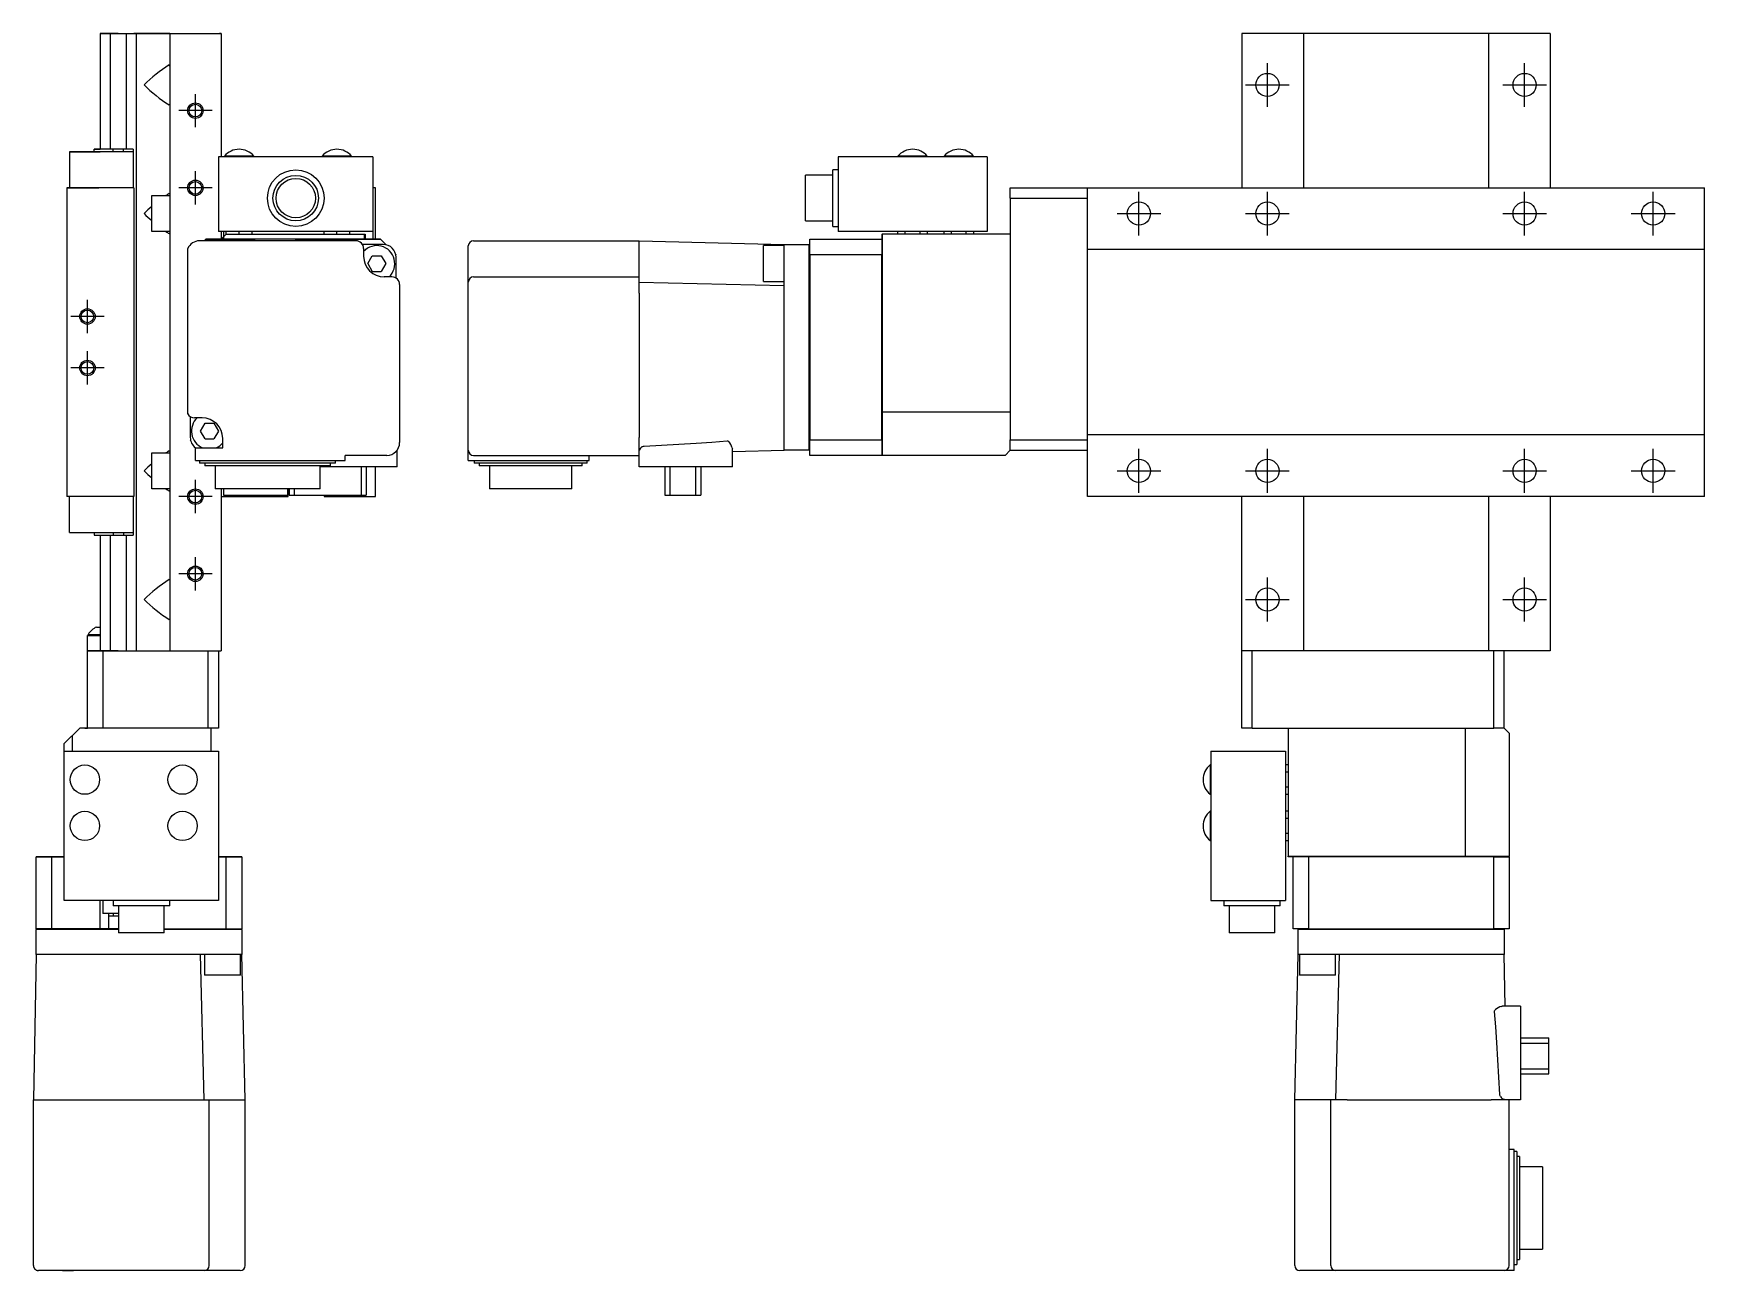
# Model space of a CAD drawing. Extents: x 0 to 668, y -8 to 421.
# Drawn here: x 342.7 to 667.7, y 94.9 to 335.3 of the extents above; entities that cross this region are included whole.
import ezdxf

# ---------------------------------------------------------------- set-up
doc = ezdxf.new("R2010")
doc.units = 0
doc.header["$LTSCALE"] = 0.5
doc.linetypes.add('CENTER', pattern=[50.8, 31.75, -6.35, 6.35, -6.35])
for name, color, linetype in [('MSM_CENTER', 1, 'CENTER'), ('MSM_CONTINUOUS', 7, 'CONTINUOUS'), ('MSM_NARROW', 5, 'CONTINUOUS')]:
    doc.layers.add(name, color=color, linetype=linetype)

msp = doc.modelspace()

# ---------------------------------------------------------------- linework, layer by layer
at = {"layer": 'MSM_CENTER'}
for p, q in [((582.7, 321.03), (582.7, 329.53)), ((632.7, 321.03), (632.7, 329.53)), ((578.45, 325.28), (586.95, 325.28)), ((628.45, 325.28), (636.95, 325.28)), ((374.25, 317.05), (374.25, 323.51)), ((377.48, 320.28), (371.02, 320.28)), ((374.25, 302.05), (374.25, 308.51)), ((377.48, 305.28), (371.02, 305.28)), ((557.7, 296.03), (557.7, 304.53)), ((582.7, 296.03), (582.7, 304.53)), ((632.7, 296.03), (632.7, 304.53)), ((657.7, 296.03), (657.7, 304.53)), ((553.45, 300.28), (561.95, 300.28)), ((578.45, 300.28), (586.95, 300.28)), ((628.45, 300.28), (636.95, 300.28)), ((653.45, 300.28), (661.95, 300.28)), ((353.25, 277.05), (353.25, 283.51)), ((356.48, 280.28), (350.02, 280.28)), ((353.25, 267.05), (353.25, 273.51)), ((356.48, 270.28), (350.02, 270.28)), ((557.7, 246.03), (557.7, 254.53)), ((582.7, 246.03), (582.7, 254.53)), ((632.7, 246.03), (632.7, 254.53)), ((657.7, 246.03), (657.7, 254.53)), ((553.45, 250.28), (561.95, 250.28)), ((578.45, 250.28), (586.95, 250.28)), ((628.45, 250.28), (636.95, 250.28)), ((653.45, 250.28), (661.95, 250.28)), ((374.25, 242.05), (374.25, 248.51)), ((377.48, 245.28), (371.02, 245.28)), ((374.25, 227.05), (374.25, 233.51)), ((377.48, 230.28), (371.02, 230.28)), ((582.7, 221.03), (582.7, 229.53)), ((632.7, 221.03), (632.7, 229.53)), ((578.45, 225.28), (586.95, 225.28)), ((628.45, 225.28), (636.95, 225.28))]:
    msp.add_line(p, q, dxfattribs=at)
at = {"layer": 'MSM_CONTINUOUS'}
for p, q in [((355.75, 335.28), (379.25, 335.28)), ((359.25, 335.28), (355.75, 335.28)), ((359.25, 335.28), (355.75, 335.28)), ((355.75, 335.28), (355.75, 312.78)), ((357.71, 312.78), (357.71, 335.28)), ((360.78, 335.28), (360.78, 312.78)), ((362.75, 335.28), (362.25, 335.28)), ((369.25, 335.28), (362.25, 335.28)), ((362.75, 335.28), (362.75, 215.28)), ((366.79, 335.28), (371.25, 335.28)), ((369.25, 335.28), (369.25, 215.28)), ((369.25, 335.28), (371.25, 335.28)), ((374.25, 335.28), (379.25, 335.28)), ((379.25, 335.28), (378.95, 335.28)), ((379.25, 335.28), (379.25, 311.28)), ((577.7, 335.28), (577.7, 305.28)), ((637.7, 335.28), (577.7, 335.28)), ((589.7, 335.28), (589.7, 305.28)), ((625.7, 335.28), (625.7, 305.28)), ((637.7, 335.28), (637.7, 305.28)), ((369.25, 329.02), (369.12, 329.18)), ((369.25, 321.54), (369.12, 321.38)), ((362.15, 312.28), (349.75, 312.28)), ((349.75, 312.28), (355.75, 312.28)), ((349.75, 312.28), (349.75, 305.28)), ((362.15, 312.78), (354.55, 312.78)), ((354.55, 312.28), (354.55, 312.78)), ((354.55, 312.78), (355.75, 312.78)), ((358.22, 312.28), (358.22, 312.78)), ((360.27, 312.28), (360.27, 312.78)), ((362.15, 312.78), (362.15, 305.28)), ((378.75, 311.28), (378.75, 296.78)), ((408.75, 311.28), (378.75, 311.28)), ((385.6, 311.44), (379.9, 311.44)), ((379.9, 311.44), (379.9, 311.28)), ((385.6, 311.28), (385.6, 311.44)), ((404.6, 311.44), (398.9, 311.44)), ((398.9, 311.44), (398.9, 311.28)), ((404.6, 311.28), (404.6, 311.44)), ((408.75, 311.28), (408.75, 295.28)), ((498.2, 297.78), (498.2, 308.78)), ((499.2, 308.78), (498.2, 308.78)), ((528.2, 311.28), (499.2, 311.28)), ((499.2, 311.28), (499.2, 296.78)), ((516.55, 311.44), (510.85, 311.44)), ((510.85, 311.44), (510.85, 311.28)), ((516.55, 311.28), (516.55, 311.44)), ((525.55, 311.44), (519.85, 311.44)), ((519.85, 311.44), (519.85, 311.28)), ((525.55, 311.28), (525.55, 311.44)), ((528.2, 311.28), (528.2, 296.78)), ((492.9, 298.86), (492.9, 307.71)), ((498.2, 307.71), (492.9, 307.71)), ((362.25, 305.28), (349.25, 305.28)), ((349.25, 305.28), (349.25, 245.28)), ((349.25, 305.28), (349.6, 305.28)), ((349.25, 305.28), (355.45, 305.28)), ((362.25, 305.28), (362.25, 245.28)), ((365.75, 303.78), (369.25, 303.78)), ((365.75, 296.78), (365.75, 303.78)), ((369.25, 304.02), (369.12, 304.18)), ((409.25, 305.28), (408.75, 305.28)), ((409.25, 305.28), (408.75, 305.28)), ((409.25, 295.28), (409.25, 305.28)), ((532.7, 303.28), (532.7, 305.28)), ((532.7, 305.28), (667.7, 305.28)), ((532.7, 303.28), (532.7, 256.28)), ((532.7, 303.28), (547.7, 303.28)), ((547.7, 245.28), (547.7, 305.28)), ((667.7, 245.28), (667.7, 305.28)), ((369.25, 296.78), (365.75, 296.78)), ((369.25, 296.54), (369.12, 296.38)), ((408.75, 296.78), (378.75, 296.78)), ((379.25, 296.78), (379.25, 295.28)), ((380.25, 296.28), (379.25, 295.28)), ((379.75, 295.78), (379.75, 296.78)), ((379.75, 295.28), (379.75, 295.78)), ((380.25, 296.28), (380.25, 296.78)), ((380.25, 296.28), (407.25, 296.28)), ((382.75, 296.28), (382.75, 296.78)), ((385.25, 296.28), (385.25, 296.78)), ((399.25, 296.28), (399.25, 296.78)), ((401.75, 296.28), (401.75, 296.78)), ((404.25, 296.28), (404.25, 296.78)), ((407.15, 295.28), (407.15, 296.28)), ((407.25, 296.28), (407.25, 295.28)), ((492.9, 298.86), (498.2, 298.86)), ((498.2, 297.78), (499.2, 297.78)), ((528.2, 296.78), (499.2, 296.78)), ((507.7, 296.28), (507.8, 296.28)), ((507.7, 296.28), (507.7, 292.28)), ((532.7, 296.28), (507.8, 296.28)), ((507.8, 296.28), (507.8, 261.78)), ((510.81, 296.28), (510.81, 296.78)), ((512.26, 296.28), (512.26, 296.78)), ((515.14, 296.28), (515.14, 296.78)), ((516.59, 296.28), (516.59, 296.78)), ((519.81, 296.28), (519.81, 296.78)), ((521.26, 296.28), (521.26, 296.78)), ((524.14, 296.28), (524.14, 296.78)), ((525.59, 296.28), (525.59, 296.78)), ((372.75, 261.33), (372.75, 293.46)), ((405.45, 294.98), (375.05, 294.98)), ((376.25, 295.28), (375.95, 294.98)), ((375.95, 294.98), (376.25, 295.28)), ((376.25, 295.28), (385.75, 295.28)), ((410.25, 295.28), (376.25, 295.28)), ((385.75, 295.28), (385.75, 294.98)), ((393.75, 295.28), (410.25, 295.28)), ((393.75, 294.98), (393.75, 295.28)), ((410.75, 294.28), (406.71, 294.28)), ((406.95, 293.48), (406.95, 291.98)), ((411.31, 294.22), (410.25, 295.28)), ((410.25, 295.28), (411.31, 294.22)), ((427.3, 293.48), (427.3, 293.98)), ((427.3, 291.98), (427.3, 293.48)), ((428.3, 294.98), (460.5, 294.98)), ((460.5, 293.48), (460.5, 294.98)), ((460.5, 294.98), (488.7, 294.28)), ((460.5, 291.98), (460.5, 293.48)), ((484.7, 287.05), (484.7, 294.05)), ((488.7, 294.05), (484.7, 294.05)), ((488.7, 291.78), (488.7, 294.28)), ((488.7, 294.28), (493.6, 294.28)), ((493.6, 291.78), (493.6, 294.28)), ((493.6, 294.28), (493.7, 294.18)), ((493.7, 292.28), (493.7, 295.28)), ((493.7, 295.28), (507.7, 295.28)), ((667.7, 293.28), (547.7, 293.28)), ((407.78, 290.55), (408.64, 292.05)), ((407.78, 290.55), (408.64, 289.05)), ((408.64, 292.05), (410.38, 292.05)), ((410.38, 292.05), (411.24, 290.55)), ((411.24, 290.55), (410.38, 289.05)), ((413.25, 292.28), (413.18, 292.35)), ((413.18, 292.35), (413.25, 292.28)), ((413.25, 287.75), (413.25, 291.78)), ((427.3, 286.48), (427.3, 291.98)), ((460.5, 284.78), (460.5, 291.98)), ((488.7, 284.78), (488.7, 291.78)), ((493.6, 256.78), (493.6, 291.78)), ((493.7, 292.28), (493.7, 256.28)), ((507.7, 292.28), (493.7, 292.28)), ((507.7, 256.28), (507.7, 292.28)), ((408.64, 289.05), (410.38, 289.05)), ((412.45, 287.98), (410.95, 287.98)), ((413.95, 286.48), (413.95, 255.78)), ((427.3, 255.78), (427.3, 286.48)), ((428.3, 287.98), (460.5, 287.98)), ((460.5, 286.98), (488.7, 286.28)), ((484.7, 287.05), (488.7, 287.05)), ((460.5, 284.78), (460.5, 256.78)), ((488.7, 256.78), (488.7, 284.78)), ((373.25, 260.81), (373.25, 256.78)), ((375.55, 260.58), (374.05, 260.58)), ((507.7, 261.82), (507.8, 261.78)), ((507.8, 261.78), (532.7, 261.78)), ((507.8, 261.78), (507.8, 253.28)), ((375.25, 258.02), (376.12, 259.52)), ((376.12, 256.52), (375.25, 258.02)), ((376.12, 259.52), (377.85, 259.52)), ((377.85, 259.52), (378.71, 258.02)), ((378.71, 258.02), (377.85, 256.52)), ((460.5, 251.08), (460.5, 256.78)), ((488.7, 254.28), (488.7, 256.78)), ((493.6, 254.28), (493.6, 256.78)), ((667.7, 257.28), (547.7, 257.28)), ((365.75, 246.78), (365.75, 253.78)), ((365.75, 253.78), (369.25, 253.78)), ((369.25, 254.02), (369.12, 254.18)), ((373.25, 256.28), (373.31, 256.22)), ((374.25, 254.78), (379.55, 254.78)), ((374.25, 252.28), (374.25, 254.78)), ((374.26, 254.78), (376.45, 254.78)), ((376.12, 256.52), (377.85, 256.52)), ((376.45, 254.78), (379.55, 254.78)), ((379.55, 254.78), (379.55, 256.58)), ((413.45, 251.08), (413.45, 254.28)), ((427.3, 252.28), (427.3, 255.78)), ((460.5, 254.07), (460.51, 254.18)), ((460.51, 254.18), (460.55, 254.29)), ((461.13, 254.99), (461.23, 255.04)), ((461.23, 255.04), (461.35, 255.09)), ((461.35, 255.09), (461.46, 255.11)), ((461.46, 255.11), (461.5, 255.11)), ((461.5, 255.11), (471.62, 255.66)), ((471.62, 255.66), (474.64, 255.87)), ((474.64, 255.87), (477.65, 256.14)), ((477.65, 256.14), (477.75, 256.13)), ((477.75, 256.13), (477.85, 256.08)), ((477.85, 256.08), (477.95, 256)), ((478.63, 254.77), (478.65, 254.62)), ((478.65, 251.08), (478.65, 254.62)), ((478.65, 254.03), (488.7, 254.28)), ((493.6, 254.28), (488.7, 254.28)), ((493.7, 254.38), (493.6, 254.28)), ((493.7, 256.28), (507.7, 256.28)), ((493.7, 253.28), (493.7, 256.28)), ((507.7, 256.28), (507.7, 253.28)), ((532.7, 254.28), (531.7, 253.28)), ((532.7, 254.28), (532.7, 256.28)), ((532.7, 256.28), (547.7, 256.28)), ((532.7, 254.28), (547.7, 254.28)), ((374.25, 252.28), (374.26, 252.28)), ((374.26, 252.28), (376.45, 252.28)), ((375.07, 252.28), (375.07, 251.78)), ((382.62, 251.78), (375.07, 251.78)), ((376.07, 251.78), (376.07, 251.28)), ((382.45, 251.28), (376.07, 251.28)), ((376.45, 252.28), (403.35, 252.28)), ((378.07, 251.28), (378.07, 246.78)), ((397.21, 251.28), (382.45, 251.28)), ((397.39, 251.78), (382.62, 251.78)), ((400.51, 251.28), (397.21, 251.28)), ((401.51, 251.78), (397.39, 251.78)), ((398.51, 246.78), (398.51, 251.28)), ((413.45, 251.08), (398.51, 251.08)), ((400.51, 251.28), (400.51, 251.78)), ((401.51, 251.78), (401.51, 252.28)), ((403.35, 252.28), (403.35, 253.28)), ((411.45, 253.28), (403.35, 253.28)), ((406.45, 251.08), (406.45, 245.58)), ((407.45, 251.08), (407.45, 245.58)), ((409.25, 245.28), (409.25, 251.08)), ((427.3, 252.28), (430.3, 252.28)), ((428.3, 253.28), (460.5, 253.28)), ((428.45, 252.28), (428.45, 251.78)), ((428.52, 251.78), (428.45, 251.78)), ((431.16, 251.78), (428.52, 251.78)), ((429.45, 251.78), (429.45, 251.28)), ((429.51, 251.28), (429.45, 251.28)), ((432.15, 251.28), (429.51, 251.28)), ((430.3, 252.28), (447.8, 252.28)), ((450.44, 251.78), (431.16, 251.78)), ((431.45, 251.28), (431.45, 246.78)), ((449.44, 251.28), (432.15, 251.28)), ((447.44, 246.78), (447.44, 251.28)), ((447.8, 252.28), (450.8, 252.28)), ((449.44, 251.28), (449.44, 251.78)), ((450.44, 251.78), (450.44, 252.28)), ((450.8, 252.28), (450.8, 253.28)), ((461.5, 251.08), (460.5, 251.08)), ((477.65, 251.08), (461.5, 251.08)), ((465.5, 251.08), (465.5, 245.58)), ((466.5, 251.08), (466.5, 245.58)), ((471.5, 251.08), (471.5, 245.58)), ((472.5, 251.08), (472.5, 245.58)), ((478.65, 251.08), (477.65, 251.08)), ((507.7, 253.28), (493.7, 253.28)), ((507.8, 253.28), (507.7, 253.38)), ((531.7, 253.28), (507.8, 253.28)), ((362.25, 245.28), (349.25, 245.28)), ((349.75, 238.28), (349.75, 245.28)), ((362.15, 245.28), (362.15, 237.78)), ((369.25, 246.78), (365.75, 246.78)), ((369.25, 246.54), (369.12, 246.38)), ((398.51, 246.78), (378.07, 246.78)), ((379.25, 246.78), (379.25, 215.28)), ((379.25, 245.28), (392.25, 245.28)), ((379.75, 245.48), (379.75, 246.78)), ((392.15, 245.48), (379.75, 245.48)), ((392.15, 246.78), (392.15, 245.48)), ((392.25, 245.28), (392.25, 246.78)), ((392.45, 246.78), (392.45, 245.58)), ((392.45, 245.58), (407.45, 245.58)), ((393.45, 246.78), (393.45, 245.58)), ((399.25, 245.58), (399.25, 245.28)), ((399.25, 245.28), (409.25, 245.28)), ((447.44, 246.78), (431.45, 246.78)), ((465.5, 245.58), (472.5, 245.58)), ((667.7, 245.28), (547.7, 245.28)), ((577.7, 200.28), (577.7, 245.28)), ((589.7, 245.28), (589.7, 215.28)), ((625.7, 245.28), (625.7, 215.28)), ((637.7, 245.28), (637.7, 215.28)), ((349.75, 238.28), (362.15, 238.28)), ((354.55, 238.28), (354.55, 237.78)), ((354.55, 237.78), (362.15, 237.78)), ((355.75, 237.78), (355.75, 215.28)), ((357.71, 215.28), (357.71, 237.78)), ((358.22, 238.28), (358.22, 237.78)), ((360.27, 238.28), (360.27, 237.78)), ((360.78, 237.78), (360.78, 215.28)), ((369.25, 229.02), (369.12, 229.18)), ((369.25, 221.54), (369.12, 221.38)), ((353.25, 200.28), (353.25, 218.28)), ((355.75, 218.28), (353.25, 218.28)), ((353.25, 218.28), (355.75, 218.28)), ((353.4, 218.48), (355.75, 218.48)), ((353.4, 218.48), (353.4, 218.28)), ((355.03, 219.93), (355.75, 219.93)), ((353.25, 215.28), (379.25, 215.28)), ((359.25, 215.28), (353.25, 215.28)), ((353.35, 215.28), (362.75, 215.28)), ((356.25, 215.28), (356.25, 200.28)), ((362.75, 215.28), (369.25, 215.28)), ((376.75, 200.28), (376.75, 215.28)), ((378.75, 215.28), (378.75, 200.28)), ((637.7, 215.28), (577.7, 215.28)), ((579.7, 200.28), (579.7, 215.28)), ((626.7, 200.28), (626.7, 215.28)), ((628.7, 200.28), (628.7, 215.28)), ((351.75, 200.28), (348.75, 197.28)), ((348.75, 197.28), (351.75, 200.28)), ((350.25, 198.78), (350.25, 195.78)), ((378.75, 200.28), (351.75, 200.28)), ((353.25, 200.28), (351.75, 200.28)), ((352.75, 200.28), (353.25, 200.28)), ((377.25, 200.28), (377.25, 195.78)), ((579.7, 200.28), (577.7, 200.28)), ((579.7, 200.28), (626.7, 200.28)), ((586.7, 200.28), (586.7, 175.38)), ((621.2, 175.38), (621.2, 200.28)), ((628.7, 200.28), (626.7, 200.28)), ((628.7, 200.28), (629.7, 199.28)), ((629.7, 199.28), (629.7, 175.38)), ((348.75, 166.78), (348.75, 197.28)), ((348.75, 195.78), (378.75, 195.78)), ((348.75, 195.78), (378.75, 195.78)), ((378.75, 195.78), (378.75, 166.78)), ((571.7, 195.78), (571.7, 166.78)), ((571.7, 195.78), (586.2, 195.78)), ((586.2, 195.78), (586.2, 166.78)), ((571.54, 193.13), (571.54, 187.43)), ((571.7, 193.13), (571.54, 193.13)), ((586.7, 193.17), (586.2, 193.17)), ((586.7, 191.73), (586.2, 191.73)), ((586.7, 188.84), (586.2, 188.84)), ((571.54, 187.43), (571.7, 187.43)), ((586.7, 187.4), (586.2, 187.4)), ((571.54, 184.13), (571.54, 178.43)), ((571.7, 184.13), (571.54, 184.13)), ((586.7, 184.17), (586.2, 184.17)), ((586.7, 182.73), (586.2, 182.73)), ((586.7, 179.84), (586.2, 179.84)), ((571.54, 178.43), (571.7, 178.43)), ((586.7, 178.4), (586.2, 178.4)), ((343.25, 175.28), (348.75, 175.28)), ((348.75, 175.28), (343.25, 175.28)), ((343.25, 161.28), (343.25, 175.28)), ((346.25, 175.28), (346.25, 161.28)), ((383.25, 175.28), (378.75, 175.28)), ((378.75, 175.28), (383.25, 175.28)), ((380.25, 161.28), (380.25, 175.28)), ((383.25, 175.28), (383.25, 161.28)), ((586.7, 175.38), (621.2, 175.38)), ((586.7, 175.28), (586.7, 175.38)), ((590.7, 175.28), (586.7, 175.28)), ((587.7, 161.28), (587.7, 175.28)), ((590.7, 175.28), (590.7, 161.28)), ((626.7, 175.28), (590.7, 175.28)), ((621.16, 175.28), (621.2, 175.38)), ((621.2, 175.38), (629.7, 175.38)), ((626.7, 161.28), (626.7, 175.28)), ((626.7, 175.28), (629.7, 175.28)), ((629.7, 175.38), (629.6, 175.28)), ((629.7, 175.28), (629.7, 161.28)), ((378.75, 166.78), (348.75, 166.78)), ((355.75, 161.28), (355.75, 166.78)), ((356.25, 166.78), (356.25, 164.28)), ((358.25, 166.78), (358.25, 165.78)), ((369.25, 165.78), (358.25, 165.78)), ((359.32, 165.78), (359.32, 160.48)), ((368.17, 160.48), (368.17, 165.78)), ((369.25, 165.78), (369.25, 166.78)), ((571.7, 166.78), (586.2, 166.78)), ((574.2, 166.78), (574.2, 165.78)), ((585.2, 165.78), (574.2, 165.78)), ((575.27, 165.78), (575.27, 160.48)), ((584.12, 160.48), (584.12, 165.78)), ((585.2, 165.78), (585.2, 166.78)), ((359.32, 164.28), (356.25, 164.28)), ((357.35, 164.28), (357.35, 161.28)), ((359.32, 163.78), (357.35, 163.78)), ((358.25, 164.28), (358.25, 163.78)), ((359.32, 161.28), (343.25, 161.28)), ((343.25, 161.18), (343.35, 161.28)), ((359.32, 161.18), (343.25, 161.18)), ((343.25, 156.28), (343.25, 161.18)), ((357.35, 161.28), (359.32, 161.28)), ((368.17, 160.48), (359.32, 160.48)), ((368.17, 161.28), (383.25, 161.28)), ((383.25, 161.18), (368.17, 161.18)), ((383.15, 161.28), (383.25, 161.18)), ((383.25, 161.18), (383.25, 156.28)), ((584.12, 160.48), (575.27, 160.48)), ((590.7, 161.28), (587.7, 161.28)), ((588.7, 161.18), (588.8, 161.28)), ((591.2, 161.18), (588.7, 161.18)), ((588.7, 156.28), (588.7, 161.18)), ((590.7, 161.28), (626.7, 161.28)), ((626.2, 161.18), (591.2, 161.18)), ((628.7, 161.18), (626.2, 161.18)), ((629.7, 161.28), (626.7, 161.28)), ((628.6, 161.28), (628.7, 161.18)), ((628.7, 161.18), (628.7, 156.28)), ((343.25, 156.28), (342.75, 128.08)), ((383.25, 156.28), (343.25, 156.28)), ((375.95, 128.08), (375.25, 156.28)), ((376.01, 156.28), (376.01, 152.28)), ((383.01, 152.28), (383.01, 156.28)), ((383.95, 128.08), (383.25, 156.28)), ((588, 128.08), (588.7, 156.28)), ((591.2, 156.28), (588.7, 156.28)), ((588.93, 156.28), (588.93, 152.28)), ((598.2, 156.28), (591.2, 156.28)), ((595.93, 152.28), (595.93, 156.28)), ((596, 128.08), (596.7, 156.28)), ((626.2, 156.28), (598.2, 156.28)), ((628.7, 156.28), (626.2, 156.28)), ((628.95, 146.23), (628.7, 156.28)), ((383.01, 152.28), (376.01, 152.28)), ((595.93, 152.28), (588.93, 152.28)), ((628.21, 146.22), (628.36, 146.23)), ((631.9, 146.23), (628.36, 146.23)), ((631.9, 146.23), (631.9, 129.08)), ((626.84, 145.23), (626.85, 145.34)), ((627.11, 142.22), (626.84, 145.23)), ((626.85, 145.34), (626.9, 145.43)), ((626.9, 145.43), (626.98, 145.53)), ((627.32, 139.21), (627.11, 142.22)), ((631.9, 140.08), (637.4, 140.08)), ((637.4, 133.08), (637.4, 140.08)), ((627.87, 129.08), (627.32, 139.21)), ((631.9, 139.08), (637.4, 139.08)), ((631.9, 134.08), (637.4, 134.08)), ((631.9, 133.08), (637.4, 133.08)), ((342.75, 128.08), (383.95, 128.08)), ((342.75, 95.88), (342.75, 128.08)), ((376.95, 95.88), (376.95, 128.08)), ((381.75, 128.08), (383.95, 128.08)), ((383.95, 95.88), (383.95, 128.08)), ((588, 95.88), (588, 128.08)), ((596.5, 128.08), (588, 128.08)), ((595, 95.88), (595, 128.08)), ((598.2, 128.08), (596.5, 128.08)), ((598.2, 128.08), (626.2, 128.08)), ((631.9, 128.08), (626.2, 128.08)), ((627.87, 129.04), (627.87, 129.08)), ((627.89, 128.94), (627.87, 129.04)), ((627.94, 128.82), (627.89, 128.94)), ((627.99, 128.72), (627.94, 128.82)), ((628.8, 128.09), (628.69, 128.13)), ((628.91, 128.08), (628.8, 128.09)), ((629.7, 95.88), (629.7, 128.08)), ((631.9, 129.08), (631.9, 128.08)), ((630.7, 118.38), (629.7, 118.38)), ((630.7, 115.38), (630.7, 118.38)), ((631.2, 118.02), (630.7, 118.02)), ((631.2, 118.02), (631.2, 113.9)), ((631.7, 117.02), (631.2, 117.02)), ((631.7, 117.02), (631.7, 113.72)), ((630.7, 97.88), (630.7, 115.38)), ((631.2, 113.9), (631.2, 104.55)), ((636.2, 115.02), (631.7, 115.02)), ((636.2, 115.02), (636.2, 113.37)), ((631.7, 113.72), (631.7, 104.37)), ((636.2, 113.37), (636.2, 104.02)), ((631.2, 104.55), (631.2, 96.03)), ((631.7, 104.37), (631.7, 97.03)), ((636.2, 104.02), (636.2, 99.03)), ((630.7, 94.88), (630.7, 97.88)), ((631.7, 99.03), (636.2, 99.03)), ((342.75, 95.88), (342.75, 95.86)), ((342.75, 95.86), (342.75, 95.83)), ((342.75, 95.83), (342.75, 95.8)), ((342.75, 95.8), (342.75, 95.77)), ((342.75, 95.77), (342.76, 95.73)), ((342.76, 95.73), (342.77, 95.68)), ((342.77, 95.68), (342.78, 95.64)), ((342.78, 95.64), (342.79, 95.6)), ((342.79, 95.6), (342.8, 95.56)), ((342.8, 95.56), (342.81, 95.52)), ((342.81, 95.52), (342.83, 95.49)), ((342.83, 95.49), (342.84, 95.46)), ((342.84, 95.46), (342.86, 95.42)), ((342.86, 95.42), (342.87, 95.39)), ((342.87, 95.39), (342.89, 95.37)), ((342.89, 95.37), (342.91, 95.34)), ((342.91, 95.34), (342.92, 95.31)), ((342.92, 95.31), (342.94, 95.29)), ((342.94, 95.29), (342.96, 95.27)), ((342.96, 95.27), (342.98, 95.24)), ((342.98, 95.24), (343, 95.21)), ((343, 95.21), (343.03, 95.18)), ((343.03, 95.18), (343.06, 95.16)), ((343.06, 95.16), (343.08, 95.14)), ((343.08, 95.14), (343.1, 95.12)), ((343.1, 95.12), (343.13, 95.1)), ((343.13, 95.1), (343.15, 95.08)), ((343.15, 95.08), (343.18, 95.06)), ((343.18, 95.06), (343.2, 95.04)), ((343.2, 95.04), (343.23, 95.02)), ((343.23, 95.02), (343.27, 95)), ((343.27, 95), (343.31, 94.98)), ((343.31, 94.98), (343.34, 94.97)), ((343.34, 94.97), (343.38, 94.95)), ((343.38, 94.95), (343.42, 94.94)), ((343.42, 94.94), (343.46, 94.92)), ((343.46, 94.92), (343.5, 94.91)), ((343.5, 94.91), (343.53, 94.91)), ((343.53, 94.91), (343.56, 94.9)), ((343.56, 94.9), (343.59, 94.89)), ((343.59, 94.89), (343.62, 94.89)), ((343.62, 94.89), (343.65, 94.89)), ((343.65, 94.89), (343.68, 94.88)), ((343.68, 94.88), (343.71, 94.88)), ((343.71, 94.88), (343.74, 94.88)), ((343.74, 94.88), (343.75, 94.88)), ((382.95, 94.88), (343.75, 94.88)), ((348.42, 94.88), (350.55, 94.88)), ((596.5, 94.88), (589, 94.88)), ((627.2, 94.88), (596.5, 94.88)), ((630.7, 94.88), (627.2, 94.88)), ((630.7, 96.03), (631.2, 96.03)), ((631.2, 97.03), (631.7, 97.03))]:
    msp.add_line(p, q, dxfattribs=at)
for centre, radius in [((582.7, 325.28), 2.25), ((632.7, 325.28), 2.25), ((374.25, 320.28), 1.23), ((393.75, 303.28), 5.5), ((374.25, 305.28), 1.23), ((393.75, 303.28), 4.42), ((393.75, 303.28), 3.83), ((557.7, 300.28), 2.25), ((582.7, 300.28), 2.25), ((632.7, 300.28), 2.25), ((657.7, 300.28), 2.25), ((353.25, 280.28), 1.23), ((353.25, 270.28), 1.23), ((557.7, 250.28), 2.25), ((582.7, 250.28), 2.25), ((632.7, 250.28), 2.25), ((657.7, 250.28), 2.25), ((374.25, 245.28), 1.23), ((374.25, 230.28), 1.23), ((582.7, 225.28), 2.25), ((632.7, 225.28), 2.25), ((352.75, 190.28), 2.85), ((371.75, 190.28), 2.85), ((352.75, 181.28), 2.85), ((371.75, 181.28), 2.85)]:
    msp.add_circle(centre, radius, dxfattribs=at)
for centre, radius, start, end in [((386.2, 302.85), 31.38, 122.9812, 134.3908), ((386.2, 347.71), 31.38, 225.6092, 237.0188), ((382.75, 309.08), 3.7, 39.6218, 140.3782), ((401.75, 309.08), 3.7, 39.6218, 140.3782), ((513.7, 309.08), 3.7, 39.6218, 140.3782), ((522.7, 309.08), 3.7, 39.6218, 140.3782), ((386.2, 277.85), 31.38, 122.9812, 124.2994), ((386.2, 277.85), 31.38, 130.674, 134.3908), ((386.2, 322.71), 31.38, 225.6092, 229.326), ((386.2, 322.71), 31.38, 235.7006, 237.0188), ((375.05, 292.48), 2.5, 90, 156.9261), ((375.05, 292.48), 2.5, 90, 156.9261), ((405.45, 293.48), 1.5, 0, 90), ((405.45, 293.48), 1.5, 0, 90), ((409.51, 290.55), 3.5, 312.9107, 137.0893), ((410.75, 291.78), 2.5, 0, 90), ((428.3, 293.98), 1, 90, 180), ((410.95, 291.98), 4, 180, 270), ((410.95, 291.98), 4, 180, 270), ((412.45, 286.48), 1.5, 0, 90), ((412.45, 286.48), 1.5, 0, 90), ((428.3, 286.98), 1, 90, 180), ((374.05, 262.08), 1.5, 209.9264, 270), ((376.98, 258.02), 3.5, 132.9107, 247.6273), ((375.55, 256.58), 4, 0, 90), ((375.75, 256.78), 2.5, 180, 233.1302), ((386.2, 227.85), 31.38, 122.9812, 124.2994), ((376.98, 258.02), 3.5, 292.3727, 317.0893), ((411.45, 255.78), 2.5, 270, 0), ((428.3, 254.28), 1, 180, 270), ((462.01, 253.65), 1.6, 123.414, 156.5024), ((475.71, 253.95), 3.03, 15.6098, 42.5488), ((386.2, 227.85), 31.38, 130.674, 134.3908), ((386.2, 272.71), 31.38, 225.6092, 229.326), ((386.2, 272.71), 31.38, 235.7006, 237.0188), ((386.2, 202.85), 31.38, 122.9812, 134.3908), ((386.2, 247.71), 31.38, 225.6092, 237.0188), ((356.25, 216.92), 3.25, 112.061, 151.2734), ((573.9, 190.28), 3.7, 129.6218, 230.3782), ((573.9, 181.28), 3.7, 129.6218, 230.3782), ((629.03, 143.3), 3.03, 105.6098, 132.5489), ((629.33, 129.6), 1.6, 213.414, 246.5025), ((375.95, 95.88), 1, 270, 0), ((382.95, 95.88), 1, 270, 0), ((589, 95.88), 1, 180, 270), ((596, 95.88), 1, 180, 270), ((628.7, 95.88), 1, 270, 0)]:
    msp.add_arc(centre, radius, start, end, dxfattribs=at)
at = {"layer": 'MSM_NARROW'}
for centre in [(374.25, 320.28), (374.25, 305.28), (353.25, 280.28), (353.25, 270.28), (374.25, 245.28), (374.25, 230.28)]:
    msp.add_circle(centre, 1.5, dxfattribs=at)

doc.saveas('drawing.dxf')
